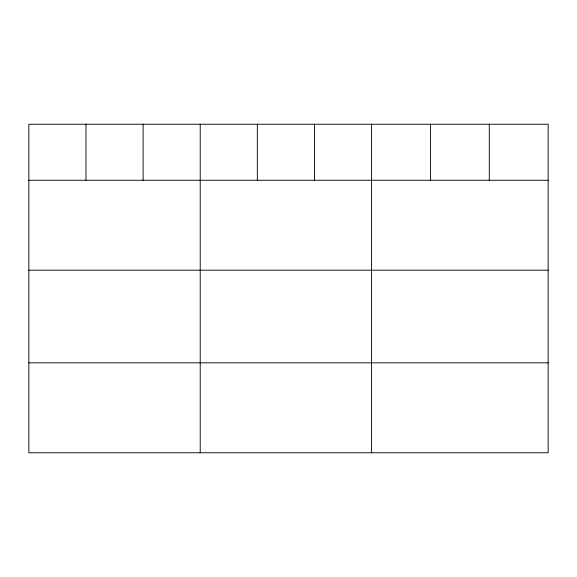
<?xml version="1.0" encoding="UTF-8"?>
<svg xmlns="http://www.w3.org/2000/svg" width="577" height="577" viewBox="0 0 577 577"><rect width="100%" height="100%" fill="white"/><g stroke="black" fill="none" stroke-linecap="round" stroke-linejoin="round"><path stroke-width="0.87" d="M548.15 180.262L548.15 452.765L28.85 452.765L28.85 124.235L548.15 124.235L548.15 180.262L28.85 180.262M28.85 270.187L548.15 270.187M28.85 362.839L548.15 362.839M489.296 124.235L489.296 180.262M430.442 124.235L430.442 180.262M371.588 124.235L371.588 452.765M314.465 124.235L314.465 180.262M257.342 124.235L257.342 180.262M200.219 124.235L200.219 452.765M143.096 124.235L143.096 180.262M85.973 124.235L85.973 180.262"/></g></svg>
